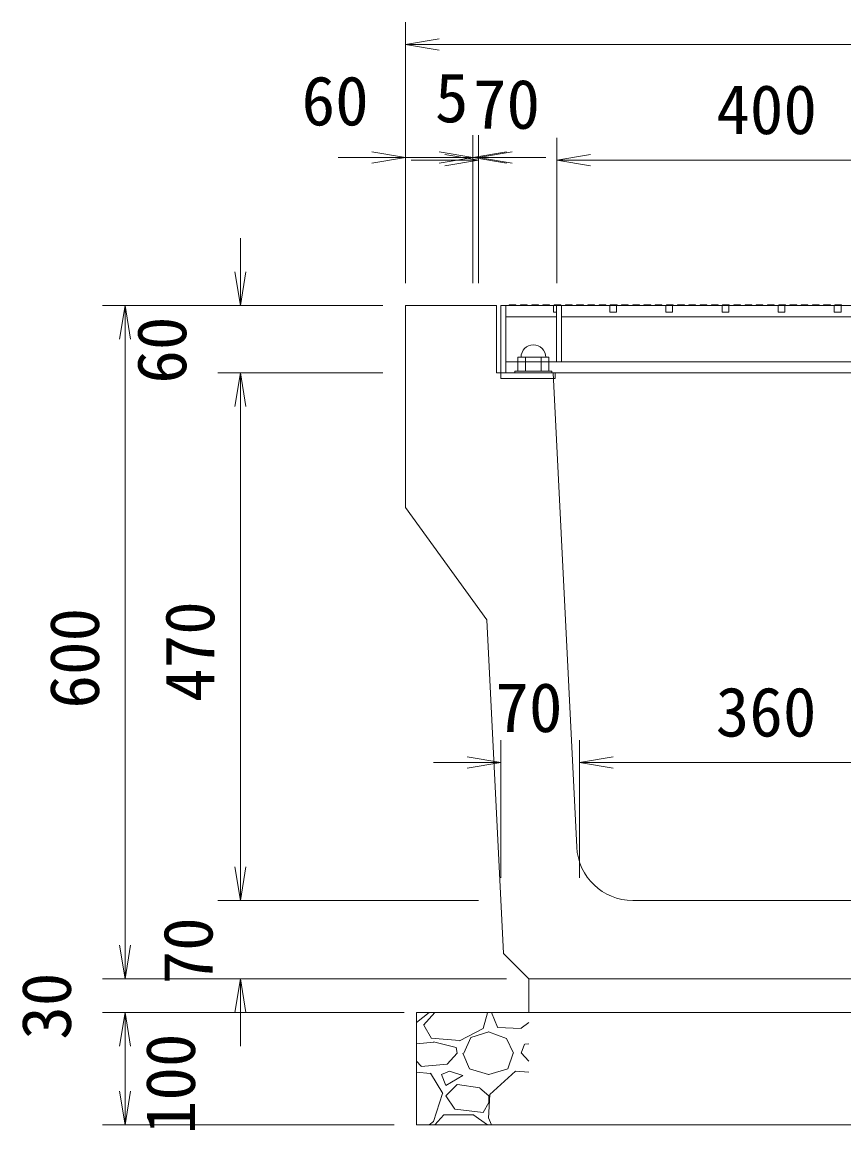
# Model space of a CAD drawing. Units: millimetres, scale not verified. Extents: x 0 to 84100, y 0 to 59400.
# Drawn here: x 15155 to 18814, y 29123 to 34057 of the extents above; entities that cross this region are included whole.
import ezdxf
from ezdxf.enums import TextEntityAlignment as Align

# ---------------------------------------------------------------- set-up
doc = ezdxf.new("R2010")
doc.units = ezdxf.units.MM
doc.header["$LTSCALE"] = 100
for name, color, linetype, lineweight in [('D-STR-DIM（寸法）', 7, 'Continuous', 18), ('D-STR-STR2（構造物）', 4, 'Continuous', 18), ('D-STR-STRn（構造物）', 7, 'Continuous', 18), ('D-STR（構造物外形線）', 1, 'Continuous', 18)]:
    doc.layers.add(name, color=color, linetype=linetype, lineweight=lineweight)
doc.styles.add('ＭＳ ゴシック', font='')
doc.styles.get('ＭＳ ゴシック').set_extended_font_data('MS Gothic')

msp = doc.modelspace()

# ---------------------------------------------------------------- linework, layer by layer
at = {"layer": 'D-STR-DIM（寸法）'}
for p, q in [((16861.8, 32894.7), (16861.8, 34057.3)), ((16861.8, 33957.3), (17011.8, 33982.3)), ((17011.8, 33932.3), (16861.8, 33957.3)), ((16861.8, 33957.3), (17011.8, 33957.3)), ((20061.8, 33957.3), (17011.8, 33957.3)), ((16861.8, 32894.7), (16861.8, 33553.9)), ((17161.8, 32894.7), (17161.8, 33553.9)), ((17161.8, 32894.7), (17161.8, 33553.9)), ((17186.8, 32894.7), (17186.8, 33553.9)), ((17186.8, 32894.7), (17186.8, 33542.6)), ((17536.8, 32894.7), (17536.8, 33542.6)), ((17536.8, 32894.7), (17536.8, 33542.6)), ((16711.8, 33478.9), (16861.8, 33453.9)), ((17011.8, 33478.9), (17161.8, 33453.9)), ((17036.8, 33467.6), (17186.8, 33442.6)), ((17161.8, 33453.9), (17311.8, 33478.9)), ((17186.8, 33453.9), (17336.8, 33478.9)), ((17536.8, 33442.6), (17686.8, 33467.6)), ((17536.8, 33442.6), (17686.8, 33467.6)), ((16711.8, 33453.9), (16561.8, 33453.9)), ((16861.8, 33453.9), (16711.8, 33428.9)), ((16861.8, 33453.9), (16711.8, 33453.9)), ((17011.8, 33453.9), (16861.8, 33453.9)), ((17036.8, 33442.6), (16886.8, 33442.6)), ((17161.8, 33453.9), (17011.8, 33428.9)), ((17161.8, 33453.9), (17011.8, 33453.9)), ((17186.8, 33442.6), (17036.8, 33417.6)), ((17186.8, 33442.6), (17036.8, 33442.6)), ((17311.8, 33428.9), (17161.8, 33453.9)), ((17161.8, 33453.9), (17311.8, 33453.9)), ((17336.8, 33428.9), (17186.8, 33453.9)), ((17186.8, 33453.9), (17336.8, 33453.9)), ((17311.8, 33453.9), (17461.8, 33453.9)), ((17336.8, 33453.9), (17486.8, 33453.9)), ((17686.8, 33417.6), (17536.8, 33442.6)), ((17536.8, 33442.6), (17686.8, 33442.6)), ((17686.8, 33417.6), (17536.8, 33442.6)), ((17536.8, 33442.6), (17686.8, 33442.6)), ((17686.8, 33442.6), (19386.8, 33442.6)), ((17686.8, 33442.6), (17836.8, 33442.6)), ((16127, 32944.7), (16127, 33094.7)), ((16127, 32794.7), (16102, 32944.7)), ((16152, 32944.7), (16127, 32794.7)), ((16127, 32794.7), (16127, 32944.7)), ((16761.8, 32794.7), (15513.4, 32794.7)), ((15588.4, 32644.7), (15613.4, 32794.7)), ((15613.4, 32794.7), (15638.4, 32644.7)), ((15613.4, 32794.7), (15613.4, 32644.7)), ((16761.8, 32794.7), (16027, 32794.7)), ((15613.4, 32644.7), (15613.4, 29944.7)), ((17501.1, 32564.7), (17362.5, 32564.7)), ((17362.5, 32564.7), (17362.5, 32502.2)), ((17397.1, 32502.2), (17397.1, 32564.7)), ((17466.4, 32502.2), (17466.4, 32564.7)), ((17501.1, 32502.2), (17501.1, 32564.7)), ((16761.8, 32494.7), (16027, 32494.7)), ((16761.8, 32494.7), (16027, 32494.7)), ((16102, 32344.7), (16127, 32494.7)), ((16102, 32344.7), (16127, 32494.7)), ((16127, 32494.7), (16152, 32344.7)), ((16127, 32494.7), (16127, 32344.7)), ((16127, 32494.7), (16152, 32344.7)), ((16127, 32494.7), (16127, 32344.7)), ((17514.3, 32502.2), (17349.3, 32502.2)), ((17349.3, 32502.2), (17349.3, 32494.7)), ((17349.3, 32494.7), (17431.8, 32494.7)), ((17362.5, 32502.2), (17501.1, 32502.2)), ((17431.8, 32494.7), (17514.3, 32494.7)), ((17514.3, 32494.7), (17514.3, 32502.2)), ((16127, 32344.7), (16127, 32194.7)), ((16127, 32344.7), (16127, 30294.7)), ((17286.8, 30244.7), (17286.8, 30858.8)), ((17636.8, 30244.7), (17636.8, 30858.8)), ((17636.8, 30244.7), (17636.8, 30858.8)), ((17136.8, 30758.8), (16986.8, 30758.8)), ((17136.8, 30783.8), (17286.8, 30758.8)), ((17286.8, 30758.8), (17136.8, 30733.8)), ((17286.8, 30758.8), (17136.8, 30758.8)), ((17636.8, 30758.8), (17786.8, 30783.8)), ((17636.8, 30758.8), (17786.8, 30783.8)), ((17786.8, 30733.8), (17636.8, 30758.8)), ((17636.8, 30758.8), (17786.8, 30758.8)), ((17786.8, 30733.8), (17636.8, 30758.8)), ((17636.8, 30758.8), (17786.8, 30758.8)), ((17786.8, 30758.8), (19286.8, 30758.8)), ((17786.8, 30758.8), (17936.8, 30758.8)), ((16127, 30294.7), (16127, 30444.7)), ((16127, 30144.7), (16102, 30294.7)), ((16127, 30144.7), (16102, 30294.7)), ((16152, 30294.7), (16127, 30144.7)), ((16127, 30144.7), (16127, 30294.7)), ((16152, 30294.7), (16127, 30144.7)), ((16127, 30144.7), (16127, 30294.7)), ((17186.8, 30144.7), (16027, 30144.7)), ((17186.8, 30144.7), (16027, 30144.7)), ((15613.4, 29944.7), (15613.4, 30094.7)), ((15613.4, 29794.7), (15588.4, 29944.7)), ((15613.4, 29794.7), (15588.4, 29944.7)), ((15638.4, 29944.7), (15613.4, 29794.7)), ((15613.4, 29794.7), (15613.4, 29944.7)), ((15638.4, 29944.7), (15613.4, 29794.7)), ((15613.4, 29794.7), (15613.4, 29944.7)), ((17311.8, 29794.7), (15513.4, 29794.7)), ((17311.8, 29794.7), (15513.4, 29794.7)), ((17311.8, 29794.7), (16027, 29794.7)), ((16102, 29644.7), (16127, 29794.7)), ((16127, 29794.7), (16152, 29644.7)), ((16127, 29794.7), (16127, 29644.7)), ((16811.8, 29644.7), (15513.4, 29644.7)), ((16856.8, 29644.7), (15513.4, 29644.7)), ((15588.4, 29494.7), (15613.4, 29644.7)), ((15588.4, 29494.7), (15613.4, 29644.7)), ((15613.4, 29644.7), (15638.4, 29494.7)), ((15613.4, 29644.7), (15613.4, 29494.7)), ((15613.4, 29644.7), (15638.4, 29494.7)), ((15613.4, 29644.7), (15613.4, 29494.7)), ((16127, 29644.7), (16127, 29494.7)), ((15613.4, 29494.7), (15613.4, 29344.7)), ((15613.4, 29494.7), (15613.4, 29294.7)), ((15613.4, 29144.7), (15588.4, 29294.7)), ((15638.4, 29294.7), (15613.4, 29144.7)), ((15613.4, 29144.7), (15613.4, 29294.7)), ((16811.8, 29144.7), (15513.4, 29144.7))]:
    msp.add_line(p, q, dxfattribs=at)
msp.add_arc((17431.8, 32564.7), 55, 0, 180, dxfattribs=at)
at = {"layer": 'D-STR-STR2（構造物）'}
for p, q in [((17309.3, 32794.7), (17286.8, 32794.7)), ((17286.8, 32794.7), (17286.8, 32469.7)), ((17309.3, 32544.7), (17309.3, 32794.7)), ((17309.3, 32794.7), (17309.3, 32494.7)), ((17309.3, 32794.7), (17534.3, 32794.7)), ((17324.3, 32798.2), (17324.3, 32794.7)), ((17354.3, 32798.2), (17324.3, 32798.2)), ((17354.3, 32794.7), (17354.3, 32798.2)), ((17374.3, 32798.2), (17374.3, 32794.7)), ((17404.3, 32798.2), (17374.3, 32798.2)), ((17404.3, 32794.7), (17404.3, 32798.2)), ((17424.3, 32798.2), (17424.3, 32794.7)), ((17454.3, 32798.2), (17424.3, 32798.2)), ((17454.3, 32794.7), (17454.3, 32798.2)), ((17474.3, 32798.2), (17474.3, 32794.7)), ((17504.3, 32798.2), (17474.3, 32798.2)), ((17504.3, 32794.7), (17504.3, 32798.2)), ((17521.8, 32764.7), (17521.8, 32794.7)), ((17521.8, 32794.7), (17534.3, 32794.7)), ((17524.3, 32798.2), (17524.3, 32794.7)), ((17554.3, 32798.2), (17524.3, 32798.2)), ((17534.3, 32794.7), (17534.3, 32544.7)), ((17556.8, 32794.7), (17534.3, 32794.7)), ((17534.3, 32794.7), (17534.3, 32544.7)), ((17534.3, 32794.7), (17551.8, 32794.7)), ((17534.3, 32794.7), (17556.8, 32794.7)), ((17554.3, 32794.7), (17554.3, 32798.2)), ((17556.8, 32794.7), (17556.8, 32544.7)), ((17556.8, 32544.7), (17556.8, 32794.7)), ((17556.8, 32794.7), (19516.8, 32794.7)), ((17574.3, 32798.2), (17574.3, 32794.7)), ((17604.3, 32798.2), (17574.3, 32798.2)), ((17604.3, 32794.7), (17604.3, 32798.2)), ((17624.3, 32798.2), (17624.3, 32794.7)), ((17654.3, 32798.2), (17624.3, 32798.2)), ((17654.3, 32794.7), (17654.3, 32798.2)), ((17674.3, 32798.2), (17674.3, 32794.7)), ((17704.3, 32798.2), (17674.3, 32798.2)), ((17704.3, 32794.7), (17704.3, 32798.2)), ((17724.3, 32798.2), (17724.3, 32794.7)), ((17754.3, 32798.2), (17724.3, 32798.2)), ((17754.3, 32794.7), (17754.3, 32798.2)), ((17771.8, 32764.7), (17771.8, 32794.7)), ((17771.8, 32794.7), (17801.8, 32794.7)), ((17774.3, 32798.2), (17774.3, 32794.7)), ((17804.3, 32798.2), (17774.3, 32798.2)), ((17801.8, 32794.7), (17801.8, 32764.7)), ((17804.3, 32794.7), (17804.3, 32798.2)), ((17824.3, 32798.2), (17824.3, 32794.7)), ((17854.3, 32798.2), (17824.3, 32798.2)), ((17854.3, 32794.7), (17854.3, 32798.2)), ((17874.3, 32798.2), (17874.3, 32794.7)), ((17904.3, 32798.2), (17874.3, 32798.2)), ((17904.3, 32794.7), (17904.3, 32798.2)), ((17924.3, 32798.2), (17924.3, 32794.7)), ((17954.3, 32798.2), (17924.3, 32798.2)), ((17954.3, 32794.7), (17954.3, 32798.2)), ((17974.3, 32798.2), (17974.3, 32794.7)), ((18004.3, 32798.2), (17974.3, 32798.2)), ((18004.3, 32794.7), (18004.3, 32798.2)), ((18021.8, 32764.7), (18021.8, 32794.7)), ((18021.8, 32794.7), (18051.8, 32794.7)), ((18024.3, 32798.2), (18024.3, 32794.7)), ((18054.3, 32798.2), (18024.3, 32798.2)), ((18051.8, 32794.7), (18051.8, 32764.7)), ((18054.3, 32794.7), (18054.3, 32798.2)), ((18074.3, 32798.2), (18074.3, 32794.7)), ((18104.3, 32798.2), (18074.3, 32798.2)), ((18104.3, 32794.7), (18104.3, 32798.2)), ((18124.3, 32798.2), (18124.3, 32794.7)), ((18154.3, 32798.2), (18124.3, 32798.2)), ((18154.3, 32794.7), (18154.3, 32798.2)), ((18174.3, 32798.2), (18174.3, 32794.7)), ((18204.3, 32798.2), (18174.3, 32798.2)), ((18204.3, 32794.7), (18204.3, 32798.2)), ((18224.3, 32798.2), (18224.3, 32794.7)), ((18254.3, 32798.2), (18224.3, 32798.2)), ((18254.3, 32794.7), (18254.3, 32798.2)), ((18271.8, 32764.7), (18271.8, 32794.7)), ((18271.8, 32794.7), (18301.8, 32794.7)), ((18274.3, 32798.2), (18274.3, 32794.7)), ((18304.3, 32798.2), (18274.3, 32798.2)), ((18301.8, 32794.7), (18301.8, 32764.7)), ((18304.3, 32794.7), (18304.3, 32798.2)), ((18324.3, 32798.2), (18324.3, 32794.7)), ((18354.3, 32798.2), (18324.3, 32798.2)), ((18354.3, 32794.7), (18354.3, 32798.2)), ((18374.3, 32798.2), (18374.3, 32794.7)), ((18404.3, 32798.2), (18374.3, 32798.2)), ((18404.3, 32794.7), (18404.3, 32798.2)), ((18424.3, 32798.2), (18424.3, 32794.7)), ((18454.3, 32798.2), (18424.3, 32798.2)), ((18454.3, 32794.7), (18454.3, 32798.2)), ((18474.3, 32798.2), (18474.3, 32794.7)), ((18504.3, 32798.2), (18474.3, 32798.2)), ((18504.3, 32794.7), (18504.3, 32798.2)), ((18521.8, 32764.7), (18521.8, 32794.7)), ((18521.8, 32794.7), (18551.8, 32794.7)), ((18524.3, 32798.2), (18524.3, 32794.7)), ((18554.3, 32798.2), (18524.3, 32798.2)), ((18551.8, 32794.7), (18551.8, 32764.7)), ((18554.3, 32794.7), (18554.3, 32798.2)), ((18574.3, 32798.2), (18574.3, 32794.7)), ((18604.3, 32798.2), (18574.3, 32798.2)), ((18604.3, 32794.7), (18604.3, 32798.2)), ((18624.3, 32798.2), (18624.3, 32794.7)), ((18654.3, 32798.2), (18624.3, 32798.2)), ((18654.3, 32794.7), (18654.3, 32798.2)), ((18674.3, 32798.2), (18674.3, 32794.7)), ((18704.3, 32798.2), (18674.3, 32798.2)), ((18704.3, 32794.7), (18704.3, 32798.2)), ((18724.3, 32798.2), (18724.3, 32794.7)), ((18754.3, 32798.2), (18724.3, 32798.2)), ((18754.3, 32794.7), (18754.3, 32798.2)), ((18771.8, 32764.7), (18771.8, 32794.7)), ((18771.8, 32794.7), (18801.8, 32794.7)), ((18774.3, 32798.2), (18774.3, 32794.7)), ((18804.3, 32798.2), (18774.3, 32798.2)), ((18801.8, 32794.7), (18801.8, 32764.7)), ((18804.3, 32794.7), (18804.3, 32798.2)), ((17309.3, 32744.7), (17534.3, 32744.7)), ((17534.3, 32764.7), (17521.8, 32764.7)), ((17556.8, 32744.7), (19516.8, 32744.7)), ((17801.8, 32764.7), (17771.8, 32764.7)), ((18051.8, 32764.7), (18021.8, 32764.7)), ((18301.8, 32764.7), (18271.8, 32764.7)), ((18551.8, 32764.7), (18521.8, 32764.7)), ((18801.8, 32764.7), (18771.8, 32764.7)), ((17309.3, 32544.7), (17534.3, 32544.7)), ((17534.3, 32544.7), (17556.8, 32544.7)), ((17534.3, 32544.7), (17556.8, 32544.7)), ((17556.8, 32544.7), (19516.8, 32544.7)), ((17286.8, 32494.7), (17286.8, 32469.7)), ((17309.3, 32494.7), (19764.3, 32494.7)), ((17529.3, 32469.7), (17529.3, 32494.7)), ((17286.8, 32469.7), (17529.3, 32469.7))]:
    msp.add_line(p, q, dxfattribs=at)
at = {"layer": 'D-STR-STRn（構造物）'}
for p, q in [((17411.8, 29794.7), (17411.8, 29644.7)), ((17411.8, 29644.7), (16911.8, 29644.7)), ((16911.8, 29644.7), (16911.8, 29144.7)), ((16911.8, 29601.2), (16968.1, 29644.7)), ((16942.7, 29589.5), (16992.3, 29644.7)), ((17227.8, 29644.4), (17207.8, 29574.4)), ((17244.9, 29644.7), (17271.8, 29580.6)), ((19661.8, 29644.7), (17411.8, 29644.7)), ((16978.6, 29529.2), (16943.6, 29589.2)), ((17207.9, 29574.1), (17102.9, 29519.1)), ((17152.7, 29534.4), (17232.7, 29559.4)), ((17232.5, 29559.4), (17312.5, 29529.4)), ((17272.4, 29579.2), (17377.4, 29574.2)), ((17377.7, 29574.8), (17411.8, 29601.2)), ((16988.1, 29513.9), (16911.8, 29505.8)), ((17102.3, 29520.5), (16977.3, 29530.5)), ((17087.5, 29489.7), (16987.5, 29514.7)), ((17122.5, 29464.4), (17152.5, 29534.4)), ((17312.7, 29529.3), (17342.7, 29464.3)), ((17092.7, 29464.5), (17047.7, 29414.5)), ((17092.7, 29464.1), (17087.7, 29489.1)), ((17117.2, 29464.6), (17147.2, 29394.6)), ((17317.5, 29394.7), (17342.5, 29464.7)), ((17411.8, 29428.7), (17377.5, 29466.1)), ((17377.6, 29464.6), (17392.6, 29504.6)), ((17411.8, 29505.8), (17393.1, 29503.9)), ((16932.5, 29406.1), (16911.8, 29428.7)), ((17047.3, 29414.8), (16932.3, 29404.8)), ((16972.8, 29373.9), (16911.8, 29379)), ((17028.8, 29284.7), (16973.8, 29374.7)), ((17022.5, 29369.5), (17042.5, 29319.5)), ((17057.6, 29384.3), (17022.6, 29369.3)), ((17042.5, 29319.6), (17117.5, 29364.6)), ((17117.8, 29364.5), (17057.8, 29384.5)), ((17147.3, 29394.1), (17232.3, 29369.1)), ((17232.9, 29369.2), (17317.9, 29394.2)), ((17352.8, 29384.4), (17237.8, 29279.4)), ((17411.8, 29379), (17352.8, 29383.9)), ((17092.6, 29324.4), (17042.6, 29274.4)), ((17193.2, 29309.7), (17093.2, 29324.7)), ((16987.7, 29159.3), (17027.7, 29284.3)), ((17042.5, 29274.6), (17082.5, 29214.6)), ((17233.7, 29273.4), (17193.7, 29308.4)), ((17237.4, 29279.7), (17232.4, 29174.7)), ((17232.7, 29244.5), (17232.7, 29274.5)), ((17082.8, 29214.2), (17207.8, 29199.2)), ((17207.8, 29199.5), (17232.8, 29244.5)), ((16992.3, 29144.7), (17032.7, 29189.5)), ((17032.7, 29189.5), (17162.7, 29189.5)), ((17162.5, 29190.6), (17227.5, 29145.6)), ((17231.8, 29175.6), (17244.9, 29144.7)), ((16911.8, 29144.7), (20161.8, 29144.7)), ((16968.1, 29144.7), (16987.7, 29159.8))]:
    msp.add_line(p, q, dxfattribs=at)
at = {"layer": 'D-STR（構造物外形線）'}
for p, q in [((16861.8, 32794.7), (16861.8, 31894.7)), ((17266.8, 32794.7), (16861.8, 32794.7)), ((17266.8, 32794.7), (17266.8, 32494.7)), ((17519.3, 32494.7), (17266.8, 32494.7)), ((17519.3, 32494.7), (17624.9, 30382.2)), ((16861.8, 31894.7), (17224.3, 31394.7)), ((17224.3, 31394.7), (17298.6, 29907.8)), ((17874.6, 30144.7), (19199, 30144.7)), ((17411.8, 29794.7), (17298.6, 29907.8)), ((17411.8, 29794.7), (19661.8, 29794.7))]:
    msp.add_line(p, q, dxfattribs=at)
msp.add_arc((17874.6, 30394.7), 250, 182.8624, 270, dxfattribs=at)

# ---------------------------------------------------------------- texts
at = {"layer": 'D-STR-DIM（寸法）', "style": 'ＭＳ ゴシック'}
for s, p in [('60', (16399.4, 33531.3)), ('5', (16993.4, 33544.9)), ('70', (17162.3, 33516.4)), ('400', (18245.9, 33492.6)), ('70', (17262.3, 30828.7)), ('360', (18243.6, 30808.8))]:
    msp.add_text(s, height=219.9, dxfattribs=at).set_placement(p, align=Align.BOTTOM_LEFT)
for s, p in [('60', (15952, 32446.7)), ('470', (16077, 31028.8)), ('600', (15563.4, 30999.2)), ('70', (16069.2, 29770.2)), ('30', (15438.4, 29524)), ('100', (15990.9, 29103.1))]:
    msp.add_text(s, height=219.9, rotation=90, dxfattribs=at).set_placement(p, align=Align.BOTTOM_LEFT)

doc.saveas('drawing.dxf')
